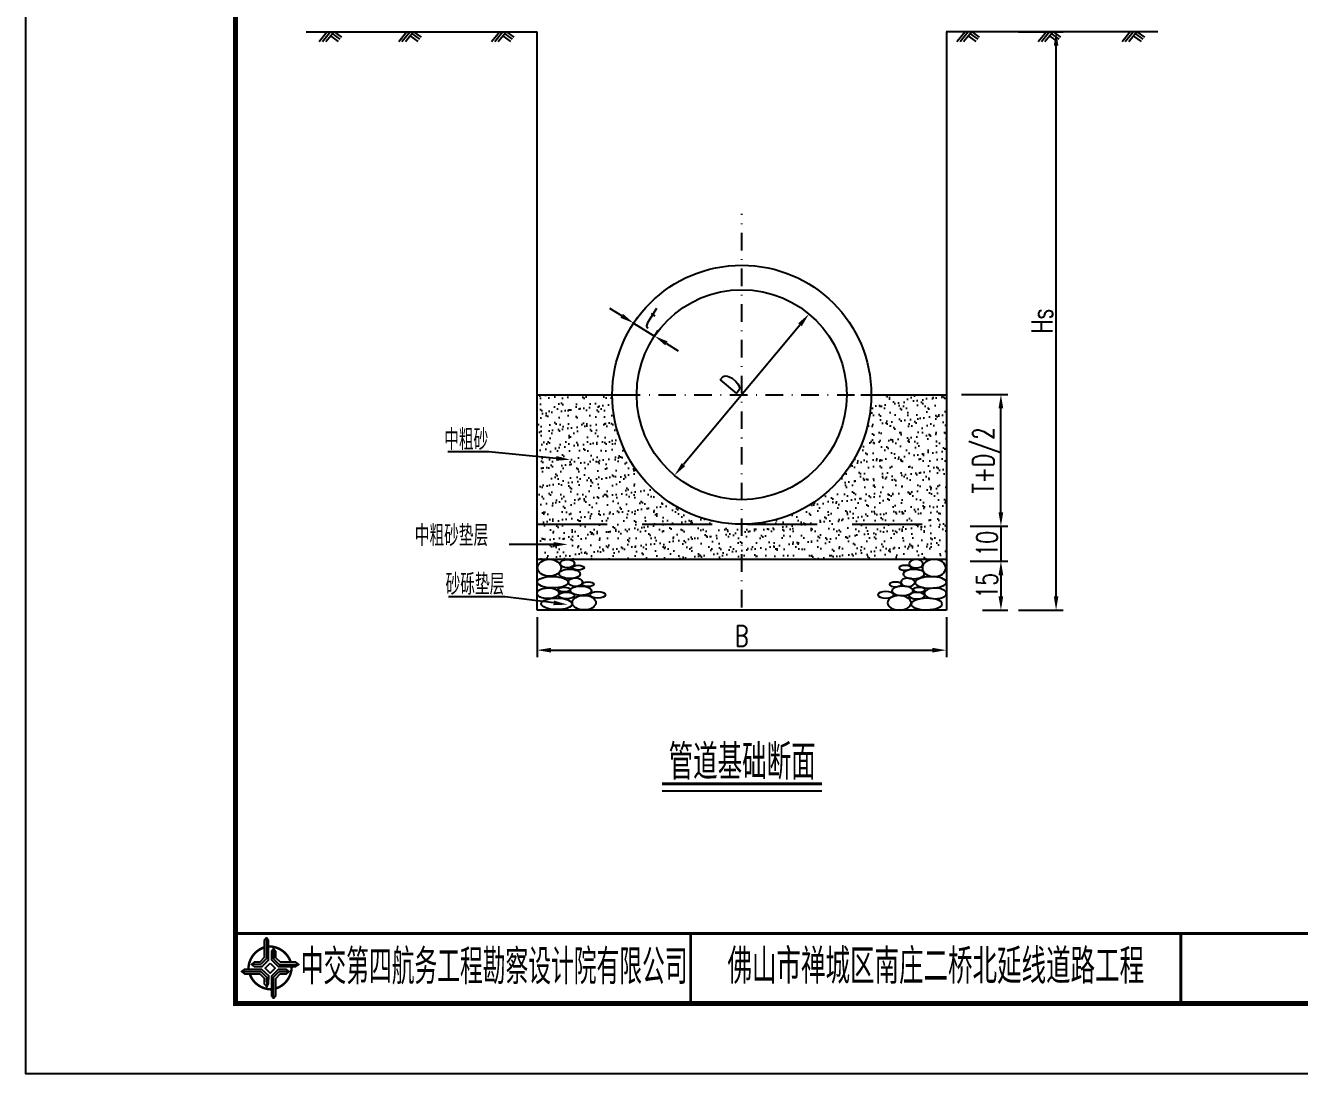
# Model space of a CAD drawing. Extents: x 5781 to 12795, y 1434 to 2653.
# Drawn here: x 10864.7 to 11046.6, y 1496.2 to 1645.9 of the extents above; entities that cross this region are included whole.
import ezdxf
from ezdxf.enums import TextEntityAlignment as Align

# ---------------------------------------------------------------- set-up
doc = ezdxf.new("R2010")
doc.units = 0
doc.header["$LTSCALE"] = 5
doc.header["$PDMODE"] = 32
doc.header["$PDSIZE"] = 0.3
doc.linetypes.add('DASHDOT', pattern=[1, 0.5, -0.25, 0, -0.25])
doc.linetypes.add('DASHEDX2', pattern=[1.5, 1, -0.5])
doc.layers.get('0').update_dxf_attribs({"linetype": 'CONTINUOUS'})
doc.layers.get('Defpoints').update_dxf_attribs({"linetype": 'CONTINUOUS'})
for name, color, linetype in [('BASE', 4, 'CONTINUOUS'), ('中心线', 2, 'DASHDOT'), ('图框', 7, 'CONTINUOUS'), ('尺寸标注', 4, 'CONTINUOUS'), ('文字', 7, 'CONTINUOUS'), ('断面', 1, 'CONTINUOUS'), ('钢筋', 1, 'CONTINUOUS')]:
    doc.layers.add(name, color=color, linetype=linetype)
doc.styles.get("Standard").update_dxf_attribs({"font": 'simplex1.shx', "width": 0.7, "bigfont": 'hztxt.shx'})
doc.dimstyles.new('比例1：20', dxfattribs={"dimscale": 0, "dimtxt": 3, "dimasz": 2, "dimexe": 1, "dimexo": 1, "dimgap": 0.5, "dimtad": 1, "dimdec": 1, "dimlfac": 2, "dimzin": 9, "dimdsep": 46, "dimtxsty": 'Standard', "dimcen": -2, "dimclrd": 256, "dimclre": 256, "dimclrt": 7, "dimaunit": 1, "dimadec": 0, "dimazin": 0, "dimtfac": 0.0005, "dimtdec": 1, "dimtix": 1, "dimtmove": 2, "dimatfit": 3, "dimldrblk": 'DIM', "dimfxl": 0, "dimtolj": 1, "dimtzin": 13, "dimarcsym": 0})

# ---------------------------------------------------------------- blocks, each defined once
blk = doc.blocks.new('tb')
at = {"lineweight": -3}
h = blk.add_hatch(color=256, dxfattribs=at)
h.paths.add_polyline_path([(-1.23, -0.13), (-3.78, -0.14), (-4.14, -0.41), (-1.4, -0.44), (-0.56, -1.24), (-0.54, -2.62), (-0.27, -2.2), (-0.26, -1.06)])
h.paths.add_polyline_path([(0.13, -1.08), (0.14, -3.86), (0.41, -4.26), (0.44, -1.24), (1.25, -0.43), (2.66, -0.43), (2.26, -0.16), (1.07, -0.15)])
h.paths.add_polyline_path([(1.08, 0.3), (3.62, 0.3), (4.02, 0.56), (1.25, 0.57), (0.43, 1.39), (0.43, 2.8), (0.16, 2.41), (0.15, 1.24)])
h.paths.add_polyline_path([(-0.28, 1.21), (-0.28, 3.99), (-0.56, 4.39), (-0.57, 1.41), (-1.38, 0.6), (-2.74, 0.56), (-2.33, 0.3), (-1.2, 0.29)])
for p, q in [((-0.56, 4.39), (-0.57, 1.41)), ((0.43, 2.8), (0.43, 1.39)), ((-1.38, 0.6), (-2.74, 0.56)), ((-0.57, 1.41), (-1.38, 0.6)), ((0.43, 1.39), (1.25, 0.57)), ((1.25, 0.57), (4.02, 0.56)), ((-4.14, -0.41), (-1.4, -0.44)), ((-1.4, -0.44), (-0.56, -1.24)), ((-0.56, -1.24), (-0.54, -2.62)), ((0.41, -4.26), (0.44, -1.24)), ((0.44, -1.24), (1.25, -0.43)), ((1.25, -0.43), (2.66, -0.43))]:
    blk.add_line(p, q, dxfattribs=at)
at = {"lineweight": -3, "flags": 128}
for points in [[(-0.9, 3.99), (-0.9, 1.58), (-1.53, 0.91), (-2.34, 0.91), (-2.74, 0.56), (-2.33, 0.3), (-1.2, 0.29), (-0.28, 1.21), (-0.28, 3.99), (-0.56, 4.39)], [(3.62, 0.92), (1.43, 0.92), (0.77, 1.54), (0.77, 2.38), (0.43, 2.8), (0.16, 2.41), (0.15, 1.24), (1.08, 0.3), (3.62, 0.3), (4.02, 0.56)], [(-0.04, 0.77), (0.68, 0.04), (-0.04, -0.69), (-0.77, 0.05)], [(-3.73, -0.76), (-1.54, -0.76), (-0.89, -1.39), (-0.89, -2.21), (-0.54, -2.62), (-0.27, -2.2), (-0.26, -1.06), (-1.23, -0.13), (-3.78, -0.14), (-4.14, -0.41)], [(0.75, -3.85), (0.75, -1.43), (1.4, -0.78), (2.26, -0.78), (2.66, -0.43), (2.26, -0.16), (1.07, -0.15), (0.13, -1.08), (0.14, -3.86), (0.41, -4.26)]]:
    blk.add_lwpolyline(points, close=True, dxfattribs=at)
at = {"lineweight": -3, "const_width": 0.35, "flags": 128}
for points in [[(-0.9, 3.02, 0.324167), (-3.16, -0.14)], [(2.88, 0.92, 0.324403), (-0.24, 3.15)], [(0.75, -2.86, 0.325418), (3.02, 0.26)], [(-2.98, -0.76, 0.322976), (0.14, -2.98)]]:
    blk.add_lwpolyline(points, format="xyb", dxfattribs=at)
blk = doc.blocks.new('*D709')
at = {"layer": 'Defpoints', "color": 0, "linetype": 'Continuous'}
for p in [(10937.73, 1562.4), (10996.2, 1562.38), (10996.2, 1556.67)]:
    blk.add_point(p, dxfattribs=at)
at = {"layer": '尺寸标注', "linetype": 'Continuous', "lineweight": -2}
for p, q in [((10937.73, 1561.4), (10937.73, 1555.67)), ((10996.2, 1561.38), (10996.2, 1555.67)), ((10939.73, 1556.67), (10994.2, 1556.67))]:
    blk.add_line(p, q, dxfattribs=at)
at = {"layer": '尺寸标注', "linetype": 'Continuous'}
for points in [[(10939.73, 1557), (10939.73, 1556.33), (10937.73, 1556.67)], [(10994.2, 1557), (10994.2, 1556.33), (10996.2, 1556.67)]]:
    blk.add_solid(points, dxfattribs=at)
at = {"layer": '尺寸标注', "color": 7, "linetype": 'Continuous', "insert": (10966.96, 1558.67), "char_height": 3, "attachment_point": 5}
blk.add_mtext('\\A1;B', dxfattribs=at)
blk = doc.blocks.new('DIM')
at = {"layer": '尺寸标注'}
blk.add_solid([(-1, -0.125), (-1, 0.125), (0, 0)], dxfattribs=at)
blk = doc.blocks.new('*D710')
at = {"layer": 'Defpoints', "color": 0, "linetype": 'Continuous'}
for p in [(11000.35, 1569.38), (11000.35, 1562.38), (11003.98, 1562.38)]:
    blk.add_point(p, dxfattribs=at)
at = {"layer": '尺寸标注', "linetype": 'Continuous', "lineweight": -2}
for p, q in [((11001.35, 1569.38), (11004.98, 1569.38)), ((11003.98, 1567.38), (11003.98, 1564.38)), ((11001.35, 1562.38), (11004.98, 1562.38))]:
    blk.add_line(p, q, dxfattribs=at)
at = {"layer": '尺寸标注', "linetype": 'Continuous'}
for points in [[(11003.64, 1567.38), (11004.31, 1567.38), (11003.98, 1569.38)], [(11003.64, 1564.38), (11004.31, 1564.38), (11003.98, 1562.38)]]:
    blk.add_solid(points, dxfattribs=at)
at = {"layer": '尺寸标注', "color": 7, "linetype": 'Continuous', "insert": (11001.98, 1565.88), "char_height": 3, "attachment_point": 5, "rotation": 90}
blk.add_mtext('\\A1;15', dxfattribs=at)
blk = doc.blocks.new('*D711')
at = {"layer": 'Defpoints', "color": 0, "linetype": 'Continuous'}
for p in [(10998.57, 1574.38), (10998.57, 1569.38), (11003.98, 1569.38)]:
    blk.add_point(p, dxfattribs=at)
at = {"layer": '尺寸标注', "linetype": 'Continuous', "lineweight": -2}
for p, q in [((11003.98, 1576.38), (11003.98, 1578.38)), ((10999.57, 1574.38), (11004.98, 1574.38)), ((11003.98, 1574.38), (11003.98, 1569.38)), ((10999.57, 1569.38), (11004.98, 1569.38)), ((11003.98, 1567.38), (11003.98, 1565.38))]:
    blk.add_line(p, q, dxfattribs=at)
at = {"layer": '尺寸标注', "linetype": 'Continuous'}
for points in [[(11003.64, 1576.38), (11004.31, 1576.38), (11003.98, 1574.38)], [(11003.64, 1567.38), (11004.31, 1567.38), (11003.98, 1569.38)]]:
    blk.add_solid(points, dxfattribs=at)
at = {"layer": '尺寸标注', "color": 7, "linetype": 'Continuous', "insert": (11001.98, 1571.88), "char_height": 3, "attachment_point": 5, "rotation": 90}
blk.add_mtext('\\A1;10', dxfattribs=at)
blk = doc.blocks.new('*D712')
at = {"layer": 'Defpoints', "color": 0, "linetype": 'Continuous'}
for p in [(10997.37, 1593.2), (11003.98, 1593.2), (10998.57, 1574.38)]:
    blk.add_point(p, dxfattribs=at)
at = {"layer": '尺寸标注', "linetype": 'Continuous', "lineweight": -2}
for p, q in [((10998.37, 1593.2), (11004.98, 1593.2)), ((11003.98, 1576.38), (11003.98, 1591.2)), ((10999.57, 1574.38), (11004.98, 1574.38))]:
    blk.add_line(p, q, dxfattribs=at)
at = {"layer": '尺寸标注', "linetype": 'Continuous'}
for points in [[(11003.64, 1591.2), (11004.31, 1591.2), (11003.98, 1593.2)], [(11003.64, 1576.38), (11004.31, 1576.38), (11003.98, 1574.38)]]:
    blk.add_solid(points, dxfattribs=at)
at = {"layer": '尺寸标注', "color": 7, "linetype": 'Continuous', "insert": (11001.98, 1583.79), "char_height": 3, "attachment_point": 5, "rotation": 90}
blk.add_mtext('\\A1;T+D/2', dxfattribs=at)
blk = doc.blocks.new('*D713')
at = {"layer": 'Defpoints', "color": 0, "linetype": 'Continuous'}
for p in [(11005.48, 1645), (11011.86, 1645), (11005.48, 1562.38)]:
    blk.add_point(p, dxfattribs=at)
at = {"layer": '尺寸标注', "linetype": 'Continuous', "lineweight": -2}
for p, q in [((11006.48, 1645), (11012.86, 1645)), ((11011.86, 1564.38), (11011.86, 1643)), ((11006.48, 1562.38), (11012.86, 1562.38))]:
    blk.add_line(p, q, dxfattribs=at)
at = {"layer": '尺寸标注', "linetype": 'Continuous'}
for points in [[(11011.53, 1643), (11012.19, 1643), (11011.86, 1645)], [(11011.53, 1564.38), (11012.19, 1564.38), (11011.86, 1562.38)]]:
    blk.add_solid(points, dxfattribs=at)
at = {"layer": '尺寸标注', "color": 7, "linetype": 'Continuous', "insert": (11009.86, 1603.69), "char_height": 3, "attachment_point": 5, "rotation": 90}
blk.add_mtext('\\A1;Hs', dxfattribs=at)
blk = doc.blocks.new('*D717')
at = {"layer": 'Defpoints', "color": 0, "linetype": 'Continuous'}
for p in [(10951.23, 1602.88), (10954.51, 1601.54), (10954.2, 1601.04)]:
    blk.add_point(p, dxfattribs=at)
at = {"layer": '尺寸标注', "linetype": 'Continuous', "lineweight": -2}
for p, q in [((10949.83, 1604.43), (10948.13, 1605.48)), ((10951.53, 1603.38), (10952.06, 1604.23)), ((10951.53, 1603.38), (10954.51, 1601.54)), ((10954.51, 1601.54), (10955.03, 1602.39)), ((10956.21, 1600.49), (10957.91, 1599.43))]:
    blk.add_line(p, q, dxfattribs=at)
at = {"layer": '尺寸标注', "linetype": 'Continuous'}
for points in [[(10950.01, 1604.71), (10949.65, 1604.14), (10951.53, 1603.38)], [(10956.39, 1600.77), (10956.04, 1600.2), (10954.51, 1601.54)]]:
    blk.add_solid(points, dxfattribs=at)
at = {"layer": '尺寸标注', "color": 7, "linetype": 'Continuous', "insert": (10954.07, 1604.16), "char_height": 3, "attachment_point": 5, "rotation": 328.2997}
blk.add_mtext('\\A1;t', dxfattribs=at)
blk = doc.blocks.new('*D718')
at = {"layer": 'Defpoints', "color": 0, "ltscale": 0.5}
for p in [(10976.57, 1604.69), (10957.37, 1581.64)]:
    blk.add_point(p, dxfattribs=at)
at = {"layer": '尺寸标注', "lineweight": -2, "ltscale": 0.5}
blk.add_line((10975.29, 1603.15), (10958.65, 1583.17), dxfattribs=at)
at = {"layer": '尺寸标注', "ltscale": 0.5}
for points in [[(10975.03, 1603.36), (10975.54, 1602.94), (10976.57, 1604.69)], [(10958.39, 1583.39), (10958.9, 1582.96), (10957.37, 1581.64)]]:
    blk.add_solid(points, dxfattribs=at)
at = {"layer": '尺寸标注', "color": 7, "ltscale": 0.5, "insert": (10965.42, 1594.76), "char_height": 3, "attachment_point": 5, "rotation": 50.2085}
blk.add_mtext('\\A1;D', dxfattribs=at)
blk = doc.blocks.new('123')
at = {"layer": '图框'}
blk.add_lwpolyline([(6201.38, 2092.12), (6201.38, 2389.12), (5781.38, 2389.12), (5781.38, 2092.12)], close=True, dxfattribs=at)

msp = doc.modelspace()

# ---------------------------------------------------------------- hatches: boundary and pattern name
at = {"layer": '钢筋'}
h = msp.add_hatch(dxfattribs=at)
h.set_pattern_fill('AR-SAND', color=8, style=0)
h.set_pattern_definition([(37.5, (59747.768, -401015.0847), (-0.062993358, 1.926823769), [0, -1.52, 0, -1.7, 0, -1.625]), (7.5, (59747.768, -401015.0847), (1.769776705, 2.822146065), [0, -0.82, 0, -1.37, 0, -0.525]), (327.5, (59746.538, -401015.0847), (3.114141862, 0.0056590535), [0, -0.5, 0, -1.8, 0, -2.35]), (317.5, (59746.538, -401015.0847), (3.006126605, 0.877675565), [0, -0.25, 0, -1.18, 0, -1.35])])
h.paths.add_polyline_path([(10996.1983, 1574.6596), (10966.9668, 1574.6608), (10966.9668, 1569.6608), (10966.9668, 1569.6608), (10996.1967, 1569.6596)])
h.paths.add_polyline_path([(10996.2044, 1593.1596), (10985.4668, 1593.16, -0.41420078), (10966.9668, 1574.6608), (10996.1983, 1574.6596)])
h.paths.add_polyline_path([(10948.4668, 1593.1616), (10937.738, 1593.1621), (10937.7337, 1574.6621), (10966.9652, 1574.6608, -0.41420076)])
h.paths.add_polyline_path([(10966.9668, 1574.6608, -0.00002182), (10966.9652, 1574.6608), (10937.7337, 1574.6621), (10937.7326, 1569.6621), (10966.9668, 1569.6608)])

# ---------------------------------------------------------------- linework, layer by layer
at = {"color": 7}
for p, q in [((10904.7846, 1644.9954), (10937.7514, 1644.9954)), ((11026.4056, 1644.9954), (10996.1822, 1644.9954))]:
    msp.add_line(p, q, dxfattribs=at)
msp.add_line((10955.5816, 1536.5675), (10978.4089, 1536.5675))
at = {"color": 4}
for points in [[(10940.4843, 1584.0644), (10930.8565, 1584.9842), (10924.9741, 1584.9842)], [(10940.0955, 1571.7788), (10933.7688, 1571.7788)], [(10940.1107, 1563.4222), (10933.1588, 1564.2856), (10925.0811, 1564.2856)]]:
    msp.add_lwpolyline(points, dxfattribs=at)
at = {"const_width": 0.4}
msp.add_lwpolyline([(10955.5816, 1537.5675), (10978.4089, 1537.5675)], dxfattribs=at)
at = {"color": 8}
for centre, major_axis, ratio in [((10939.4907, 1568.4355), (-1.68, 0), 0.72579434), ((10942.055, 1569.0363), (-1.008, 0), 0.5964924), ((10943.6112, 1568.4531), (-0.8665, 0), 0.38829214), ((10939.9593, 1566.3767), (-2.2194, 0.0265), 0.36741058), ((10942.391, 1567.5695), (-1.5032, 0.0177), 0.44297338), ((10943.2221, 1566.3855), (-1.008, 0), 0.5964924), ((10939.305, 1564.8039), (-1.5651, -0.0088), 0.48656627), ((10941.6128, 1565.3252), (-0.8665, 0), 0.38829214), ((10941.9488, 1564.477), (-1.1318, 0), 0.4151315), ((10944.0003, 1565.1662), (-1.5032, 0.0177), 0.44297338), ((10945.0083, 1566.0851), (-0.8665, 0), 0.38829214), ((10946.3876, 1564.583), (-1.1318, 0), 0.4151315), ((10940.5429, 1563.2841), (-2.2194, 0.0265), 0.36741058), ((10944.46, 1563.452), (-1.68, 0), 0.62105459)]:
    msp.add_ellipse(centre, major_axis=major_axis, ratio=ratio, dxfattribs=at)
at = {"color": 8, "extrusion": (0, 0, -1)}
for centre, major_axis, ratio in [((10990.3182, 1568.4293), (0.8665, -0.0009), 0.38829214), ((10991.875, 1569.0109), (1.008, -0.001), 0.5964924), ((10994.4386, 1568.4075), (1.68, -0.0017), 0.72579434), ((10990.7051, 1566.3614), (1.008, -0.001), 0.5964924), ((10991.5375, 1567.5445), (1.5032, 0.0161), 0.44297338), ((10993.9679, 1566.3492), (2.2194, 0.0242), 0.36741058), ((10987.5378, 1564.5621), (1.1318, -0.0012), 0.4151315), ((10988.9187, 1566.0628), (0.8665, -0.0009), 0.38829214), ((10989.9258, 1565.1428), (1.5032, 0.0161), 0.44297338), ((10991.9765, 1564.4515), (1.1318, -0.0012), 0.4151315), ((10992.3133, 1565.2994), (0.8665, -0.0009), 0.38829214), ((10994.6206, 1564.7757), (1.5651, -0.0104), 0.48656627), ((10989.4642, 1563.4291), (1.68, -0.0017), 0.62105459), ((10993.3812, 1563.2572), (2.2194, 0.0242), 0.36741058)]:
    msp.add_ellipse(centre, major_axis=major_axis, ratio=ratio, dxfattribs=at)
at = {"color": 4}
for points in [[(10940.516, 1584.3962), (10942.4753, 1583.8742), (10940.4526, 1583.7326)], [(10940.0955, 1572.1122), (10942.0955, 1571.7788), (10940.0955, 1571.4455)], [(10940.1518, 1563.753), (10942.0955, 1563.1756), (10940.0696, 1563.0914)]]:
    msp.add_solid(points, dxfattribs=at)
at = {"layer": 'BASE', "color": 4}
for p, q in [((10907.7789, 1644.9791), (10906.6106, 1643.5484)), ((10908.2419, 1644.9791), (10907.0736, 1643.5484)), ((10908.7374, 1644.9954), (10907.5668, 1643.5618)), ((10908.7374, 1644.9954), (10909.8029, 1644.2322)), ((10919.1503, 1644.9791), (10917.982, 1643.5484)), ((10919.6133, 1644.9791), (10918.445, 1643.5484)), ((10920.1088, 1644.9954), (10918.9382, 1643.5618)), ((10920.1088, 1644.9954), (10921.1743, 1644.2322)), ((10932.4037, 1644.9791), (10931.2355, 1643.5484)), ((10932.8667, 1644.9791), (10931.6984, 1643.5484)), ((10933.3622, 1644.9954), (10932.1916, 1643.5618)), ((10933.3622, 1644.9954), (10934.4277, 1644.2322)), ((10998.8601, 1644.9791), (10997.6919, 1643.5484)), ((10999.3231, 1644.9791), (10998.1548, 1643.5484)), ((10999.8186, 1644.9954), (10998.648, 1643.5618)), ((10999.8186, 1644.9954), (11000.8841, 1644.2322)), ((11010.4701, 1644.9791), (11009.3018, 1643.5484)), ((11010.9331, 1644.9791), (11009.7648, 1643.5484)), ((11011.4286, 1644.9954), (11010.258, 1643.5618)), ((11011.4286, 1644.9954), (11012.4941, 1644.2322)), ((11022.4465, 1644.9791), (11021.2783, 1643.5484)), ((11022.9095, 1644.9791), (11021.7412, 1643.5484)), ((11023.405, 1644.9954), (11022.2344, 1643.5618)), ((11023.405, 1644.9954), (11024.4705, 1644.2322)), ((10908.2678, 1644.3867), (10909.3333, 1643.6236)), ((10908.5129, 1644.7), (10909.5784, 1643.9369)), ((10919.6392, 1644.3867), (10920.7047, 1643.6236)), ((10919.8843, 1644.7), (10920.9498, 1643.9369)), ((10932.8926, 1644.3867), (10933.9581, 1643.6236)), ((10933.1377, 1644.7), (10934.2032, 1643.9369)), ((10999.349, 1644.3867), (11000.4145, 1643.6236)), ((10999.5941, 1644.7), (11000.6596, 1643.9369)), ((11010.959, 1644.3867), (11012.0245, 1643.6236)), ((11011.2041, 1644.7), (11012.2696, 1643.9369)), ((11022.9354, 1644.3867), (11024.001, 1643.6236)), ((11023.1805, 1644.7), (11024.2461, 1643.9369))]:
    msp.add_line(p, q, dxfattribs=at)
at = {"layer": 'BASE', "color": 3, "linetype": 'DASHEDX2', "ltscale": 2}
msp.add_line((10937.735, 1574.6621), (10996.199, 1574.6596), dxfattribs=at)
at = {"layer": 'BASE', "color": 3}
msp.add_line((10937.7348, 1569.6621), (10996.1988, 1569.6596), dxfattribs=at)
at = {"layer": '中心线'}
for p, q in [((10966.9668, 1562.7775), (10966.9668, 1618.9744)), ((10949.9751, 1593.1608), (10983.9585, 1593.1608))]:
    msp.add_line(p, q, dxfattribs=at)
at = {"layer": '图框'}
for points, const_width in [([(11274.6766, 1783.1933), (10894.6766, 1783.1933), (10894.6766, 1506.1933), (11274.6766, 1506.1933), (11274.6766, 1783.1933)], 0.7), ([(10894.6766, 1516.1933), (11274.6766, 1516.1933)], 0.4), ([(10959.6766, 1516.1933), (10959.6766, 1506.1933)], 0.4), ([(11029.6766, 1506.1933), (11029.6766, 1516.1933)], 0.4)]:
    msp.add_lwpolyline(points, dxfattribs=dict(at, const_width=const_width))
at = {"layer": '断面', "color": 2, "linetype": 'Continuous'}
msp.add_line((10945.1697, 1569.6608), (10988.7639, 1569.6608), dxfattribs=at)
at = {"layer": '钢筋'}
for p, q in [((10937.7309, 1562.3953), (10937.7499, 1644.9954)), ((10996.2213, 1644.9954), (10996.1943, 1562.3762)), ((10937.7362, 1593.1621), (10949.9751, 1593.1616)), ((10983.9585, 1593.1601), (10996.2003, 1593.1596)), ((10996.1964, 1562.3762), (10937.7324, 1562.3953))]:
    msp.add_line(p, q, dxfattribs=at)
for radius in [18.5, 15]:
    msp.add_circle((10966.9668, 1593.1608), radius, dxfattribs=at)

# ---------------------------------------------------------------- block references
at = {"layer": '图框', "lineweight": -3}
msp.add_blockref('tb', (10899.6723, 1511.1987), dxfattribs=at)
at = {"layer": '尺寸标注'}
msp.add_blockref('123', (5083.2998, -595.9274), dxfattribs=at)

# ---------------------------------------------------------------- texts
at = {"layer": '图框'}
for s, width, p in [('中交第四航务工程勘察设计院有限公司', 0.65, (10931.6074, 1511.4418)), ('佛山市禅城区南庄二桥北延线道路工程', 0.7, (10994.6766, 1511.508))]:
    msp.add_text(s, height=5, dxfattribs=dict(at, width=width)).set_placement(p, align=Align.MIDDLE_CENTER)
at = {"layer": '文字', "width": 0.7}
msp.add_text('管道基础断面', height=5, dxfattribs=at).set_placement((10956.5244, 1538.1857))
at = {"layer": '文字', "char_height": 3, "attachment_point": 6}
for s, insert in [('中粗砂', (10930.7665, 1586.7561)), ('中粗砂垫层', (10930.7665, 1573.0219)), ('\\A1;砂砾垫层', (10933.0688, 1566.0576))]:
    msp.add_mtext(s, dxfattribs=dict(at, insert=insert))

# ---------------------------------------------------------------- dimensions: what is measured, and where the dimension line sits
at = {"layer": '尺寸标注', "linetype": 'Continuous'}
for base, p1, p2, text, picture, middle in [((11011.8606, 1644.9954), (11005.4757, 1562.3762), (11005.4757, 1644.9954), 'Hs', '*D713', (11009.8606, 1603.6858)), ((11003.9757, 1593.2016), (10998.5653, 1574.3762), (10997.3721, 1593.2016), 'T+D/2', '*D712', (11001.9757, 1583.7889)), ((11003.9757, 1562.3762), (11000.346, 1569.3762), (11000.346, 1562.3762), '15', '*D710', (11001.9757, 1565.8762))]:
    dim = msp.add_linear_dim(base=base, p1=p1, p2=p2, angle=90, text=text, dimstyle='比例1：20', override={"dimscale": 1}, dxfattribs=at)
    dim.commit()
    dim.dimension.update_dxf_attribs({"geometry": picture, "text_midpoint": middle})
dim = msp.add_aligned_dim(p1=(10951.2268, 1602.8821), p2=(10954.2047, 1601.043), distance=0.5799, text='t', dimstyle='比例1：20', override={"dimscale": 1}, dxfattribs=at)
dim.commit()
dim.dimension.update_dxf_attribs({"geometry": '*D717', "text_midpoint": (10954.0714, 1604.1576)})
at = {"layer": '尺寸标注', "ltscale": 0.5}
dim = msp.add_diameter_dim_2p(p1=(10976.5667, 1604.6865), p2=(10957.3668, 1581.6352), text='D', dimstyle='比例1：20', override={"dimscale": 1}, dxfattribs=at)
dim.commit()
dim.dimension.update_dxf_attribs({"geometry": '*D718', "text_midpoint": (10965.422, 1594.7594), "dimtype": 163})
at = {"layer": '尺寸标注', "linetype": 'Continuous'}
dim = msp.add_linear_dim(base=(11003.9757, 1569.3762), p1=(10998.5653, 1574.3762), p2=(10998.5653, 1569.3762), angle=90, dimstyle='比例1：20', override={"dimscale": 1}, dxfattribs=at)
dim.commit()
dim.dimension.update_dxf_attribs({"geometry": '*D711', "text_midpoint": (11001.9757, 1571.8762)})
dim = msp.add_linear_dim(base=(10996.1964, 1556.6656), p1=(10937.7324, 1562.3953), p2=(10996.1964, 1562.3762), text='B', dimstyle='比例1：20', override={"dimscale": 1}, dxfattribs=at)
dim.commit()
dim.dimension.update_dxf_attribs({"geometry": '*D709', "text_midpoint": (10966.9644, 1558.6656)})

doc.saveas('drawing.dxf')
